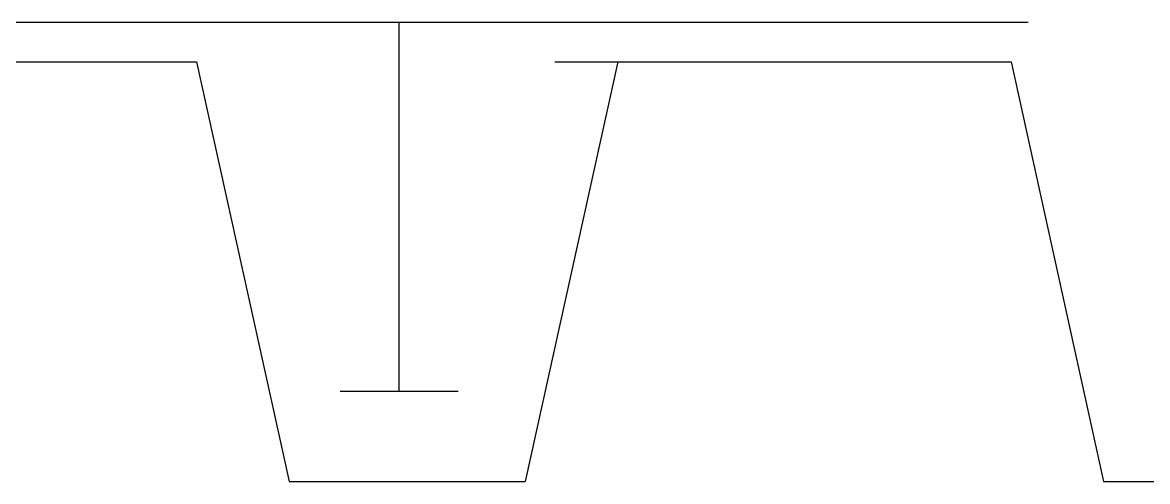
# Model space of a CAD drawing. Header units: inches. Extents: x 0 to 357596, y -35 to 212559.
# Drawn here: x 82817 to 89822, y 112592 to 115451 of the extents above; entities that cross this region are included whole.
import ezdxf

# ---------------------------------------------------------------- set-up
doc = ezdxf.new("R2010")
doc.units = ezdxf.units.IN
doc.header["$LTSCALE"] = 10
doc.header["$MEASUREMENT"] = 0
doc.linetypes.add('PHANTOM', pattern=[63.5, 31.75, -6.35, 6.35, -6.35, 6.35, -6.35])
doc.layers.add('_別途', color=6, linetype='PHANTOM')

# ---------------------------------------------------------------- blocks, each defined once
blk = doc.blocks.new('*U81')
at = {"layer": '_別途'}
for p, q in [((2204.29, 10), (0, 10)), ((1409.5, -83.69), (1409.5, 10)), ((1242, 0), (1358, 0)), ((1358, 0), (1381.5, -106.69)), ((1465, 0), (1441.5, -106.69)), ((1449, 0), (1565, 0)), ((1465, 0), (1515, 0)), ((1565, 0), (1588.5, -106.69)), ((1394.5, -83.69), (1424.5, -83.69)), ((1381.5, -106.69), (1441.5, -106.69)), ((1588.5, -106.69), (1648.5, -106.69))]:
    blk.add_line(p, q, dxfattribs=at)

msp = doc.modelspace()

# ---------------------------------------------------------------- block references
at = {"xscale": 24.5, "yscale": 24.5, "zscale": 24.5}
msp.add_blockref('*U81', (50630.2, 115206.2), dxfattribs=at)

doc.saveas('drawing.dxf')
